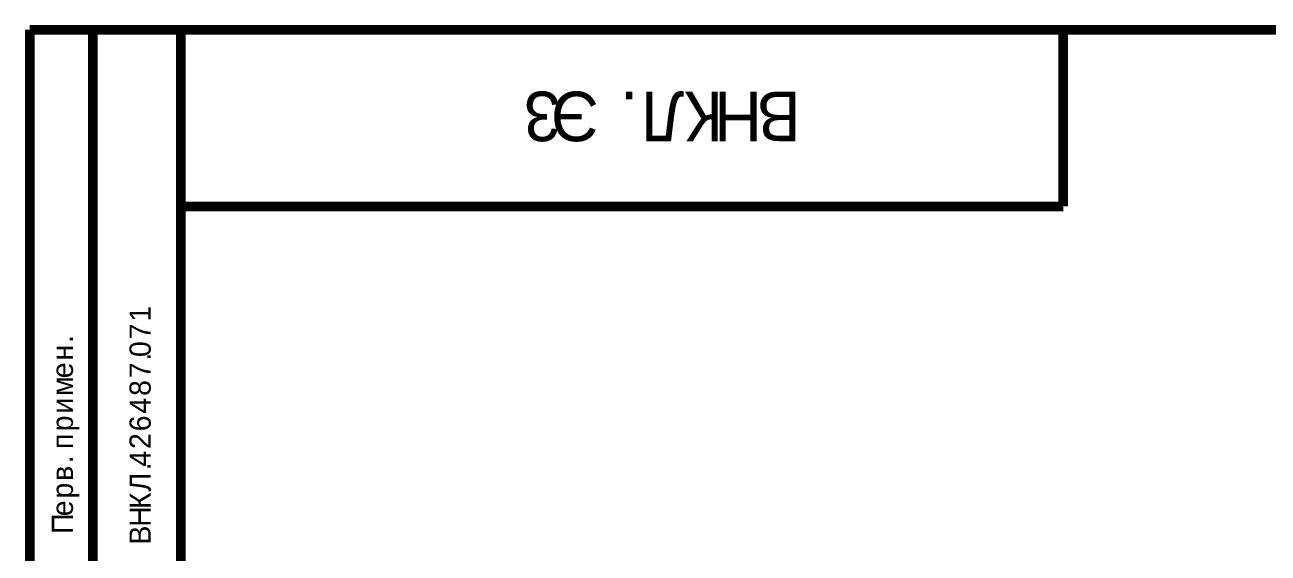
# Model space of a CAD drawing. Extents: x 7 to 406, y 3 to 288.
# Drawn here: x 7 to 103.5, y 246.7 to 287.7 of the extents above; entities that cross this region are included whole.
import ezdxf

# ---------------------------------------------------------------- set-up
doc = ezdxf.new("R2010")
doc.units = 0
doc.layers.add('SHEET', color=255, linetype='CONTINUOUS')

msp = doc.modelspace()

# ---------------------------------------------------------------- linework, layer by layer
at = {"layer": 'SHEET', "const_width": 0.749}
for points in [[(7.343, 287.307), (7.343, 169.804)], [(19.095, 287.307), (7.343, 287.307)], [(12.249, 287.307), (12.249, 169.804)], [(19.095, 287.307), (405.829, 287.307)], [(19.095, 287.307), (19.095, 6.28)], [(87.634, 273.597), (87.634, 287.307)], [(19.095, 273.597), (87.634, 273.597)]]:
    msp.add_lwpolyline(points, dxfattribs=at)

# ---------------------------------------------------------------- texts
at = {"layer": 'SHEET'}
for s, height, rotation, p in [('3', 3.844, 180, (48.586, 282.503)), ('Э', 3.844, 180, (51.606, 282.503)), ('.', 3.844, 180, (54.625, 282.503)), ('Л', 3.844, 180, (58.194, 282.503)), ('К', 3.844, 180, (61.213, 282.503)), ('Н', 3.844, 180, (64.233, 282.503)), ('В', 3.844, 180, (67.252, 282.503)), ('1', 1.647, 90, (16.744, 264.657)), ('7', 1.647, 90, (16.744, 263.285)), ('.', 1.647, 90, (10.705, 263.01)), ('0', 1.647, 90, (16.744, 261.912)), ('н', 1.647, 90, (10.705, 261.637)), ('.', 1.647, 90, (16.744, 261.637)), ('е', 1.647, 90, (10.705, 260.265)), ('7', 1.647, 90, (16.744, 260.265)), ('м', 1.647, 90, (10.705, 258.892)), ('8', 1.647, 90, (16.744, 258.892)), ('и', 1.647, 90, (10.705, 257.519)), ('4', 1.647, 90, (16.744, 257.519)), ('р', 1.647, 90, (10.705, 256.147)), ('6', 1.647, 90, (16.744, 256.147)), ('п', 1.647, 90, (10.705, 254.774)), ('2', 1.647, 90, (16.744, 254.774)), ('.', 1.647, 90, (10.705, 253.676)), ('4', 1.647, 90, (16.744, 253.401)), ('в', 1.647, 90, (10.705, 252.303)), ('.', 1.647, 90, (16.744, 253.127)), ('Л', 1.647, 90, (16.744, 251.479)), ('р', 1.647, 90, (10.705, 250.93)), ('К', 1.647, 90, (16.744, 250.107)), ('е', 1.647, 90, (10.705, 249.558)), ('П', 1.647, 90, (10.705, 248.185)), ('Н', 1.647, 90, (16.744, 248.734)), ('В', 1.647, 90, (16.744, 247.361))]:
    msp.add_text(s, height=height, rotation=rotation, dxfattribs=at).set_placement(p)

doc.saveas('drawing.dxf')
